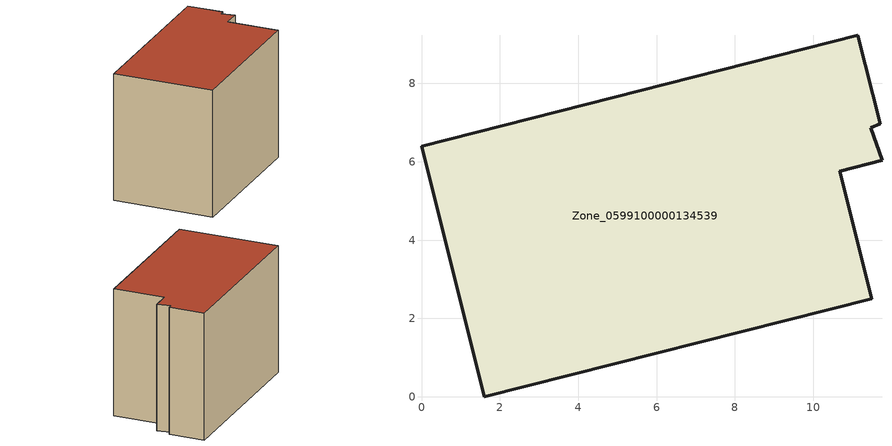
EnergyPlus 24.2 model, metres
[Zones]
Zone_0599100000134539
 floor ground (C_G): 11.46,6.87 11.75,6.04 10.67,5.76 11.49,2.5 1.6,0 0,6.4 11.14,9.23 11.71,6.97 z0
 wall outside (C_F): 1.6,0 11.49,2.5 10.67,5.76 11.75,6.04 11.46,6.87 11.71,6.97 11.14,9.23 0,6.4 1.6,0 z0:8.41
 roof outside (C_R): 11.75,6.04 11.46,6.87 11.71,6.97 11.14,9.23 0,6.4 1.6,0 11.49,2.5 10.67,5.76 z8.41
[BUILDING]
Pand.0599100000134539: North Axis=0; Terrain=City; Loads Convergence Tolerance Value=0.04; Temperature Convergence Tolerance Value=0.4; Solar Distribution=FullExterior; Maximum Number of Warmup Days=25; Minimum Number of Warmup Days=1
[Site:Location]
Rotterdam.The.Hague.AP_ZH_NLD Design_Conditions: Latitude=51.96; Longitude=4.45; Time Zone=1; Elevation=-4.5
[SITE:GROUNDTEMPERATURE:BUILDINGSURFACE]
18, 18, 18, 18, 18, 18, 18, 18, 18, 18, 18, 18
[MATERIAL] Thermal Absorptance=0.9; Solar Absorptance=0.7; Visible Absorptance=0.7
Name | Roughness | Thickness | Conductivity | Density | Specific Heat
G.TI.1975-1991 | MediumSmooth | 0.15 | 0.288461 | 540 | 1210
F.TI.1975-1991 | Rough | 0.3 | 0.230769 | 1920 | 840
R.TI.1975-1991 | MediumRough | 0.2 | 0.153846 | 1500 | 1000
[CONSTRUCTION]
C_G: G.TI.1975-1991
C_F: F.TI.1975-1991
C_R: R.TI.1975-1991
[ZONE]
Zone_0599100000134539: Type=1; Multiplier=1; Ceiling Height=Autocalculate; Volume=Autocalculate; Floor Area=autocalculate; Part of Total Floor Area=Yes
[ZONEINFILTRATION:DESIGNFLOWRATE]
Infil_Zone_0599100000134539: Zone or ZoneList or Space or SpaceList=Zone_0599100000134539; Schedule=AlwaysOn; Design Flow Rate Calculation Method=Flow/Area; Flow Rate per Floor Area=0.003; Constant Term Coefficient=1; Temperature Term Coefficient=0; Velocity Term Coefficient=0; Velocity Squared Term Coefficient=0
[HVACTEMPLATE:ZONE:IDEALLOADSAIRSYSTEM]
Zone_0599100000134539: Maximum Heating Supply Air Temperature=50; Minimum Cooling Supply Air Temperature=13; Maximum Heating Supply Air Humidity Ratio=0.0156; Minimum Cooling Supply Air Humidity Ratio=0.0077; Heating Limit=NoLimit; Cooling Limit=NoLimit; Dehumidification Control Type=ConstantSensibleHeatRatio; Cooling Sensible Heat Ratio=0.7; Dehumidification Setpoint=60; Humidification Control Type=None; Humidification Setpoint=30; Outdoor Air Method=None; Outdoor Air Flow Rate per Person=0.00944; Outdoor Air Flow Rate per Zone Floor Area=0; Outdoor Air Flow Rate per Zone=0; Demand Controlled Ventilation Type=None; Outdoor Air Economizer Type=NoEconomizer; Heat Recovery Type=None; Sensible Heat Recovery Effectiveness=0.7; Latent Heat Recovery Effectiveness=0.65
[ZONECONTROL:THERMOSTAT]
ThermostatControl_Zone_0599100000134539: Zone or ZoneList=Zone_0599100000134539; Control Type Schedule=DualSetpointControlType; Control 1=Thermostat_Zone_0599100000134539; Temperature Difference Between Cutout And Setpoint=0
[THERMOSTATSETPOINT:DUALSETPOINT]
Thermostat_Zone_0599100000134539: Heating Setpoint Temperature Schedule=HeatingSetpoint_Zone_0599100000134539; Cooling Setpoint Temperature Schedule=CoolingSetpoint_Zone_0599100000134539
[SCHEDULE:COMPACT]
HeatingSetpoint_Zone_0599100000134539: Through: 12/31, For: AllDays, Until: 24:00, 21
CoolingSetpoint_Zone_0599100000134539: Through: 12/31, For: AllDays, Until: 24:00, 24
DualSetpointControlType: Through: 12/31, For: AllDays, Until: 24:00, 4
AlwaysOn: Through: 12/31, For: AllDays, Until: 24:00, 1
